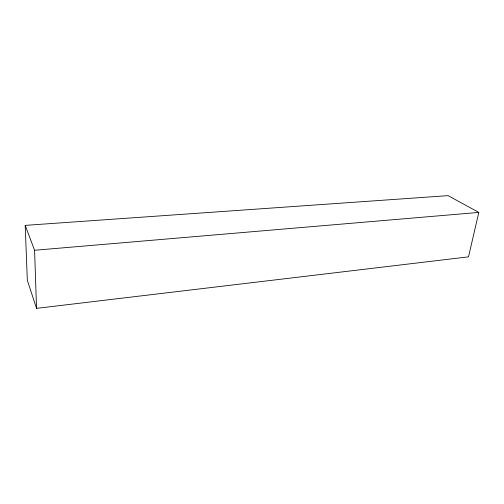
<?xml version="1.0" encoding="UTF-8"?>
<svg xmlns="http://www.w3.org/2000/svg" width="504" height="504" viewBox="0 0 504 504"><rect width="100%" height="100%" fill="white"/><g stroke="black" fill="none" stroke-linecap="round" stroke-linejoin="round"><path stroke-width="0.76" d="M478.8 212.411L468.518 256.851L36.534 308.36L27.323 280.325L25.2 225.37L448.087 195.64L478.8 212.411L34.587 250.268L25.2 225.37M34.587 250.268L36.534 308.36"/></g></svg>
